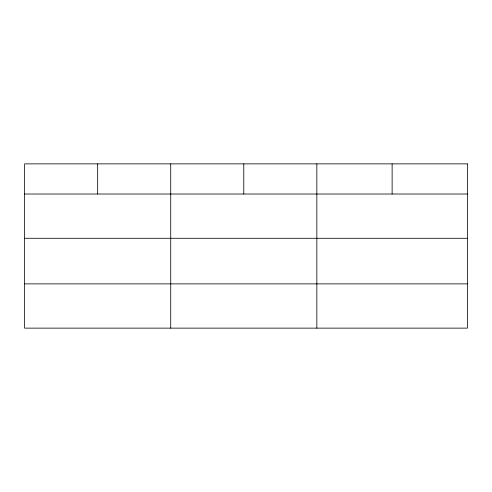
<?xml version="1.0" encoding="UTF-8"?>
<svg xmlns="http://www.w3.org/2000/svg" width="492" height="492" viewBox="0 0 492 492"><rect width="100%" height="100%" fill="white"/><g stroke="black" fill="none" stroke-linecap="round" stroke-linejoin="round"><path stroke-width="0.74" d="M24.6 194.02L467.4 194.02M24.6 238.282L467.4 238.282M24.6 283.878L467.4 283.878M392.124 163.867L392.124 194.02M316.848 163.867L316.848 328.133M243.786 163.867L243.786 194.02M170.724 163.867L170.724 328.133M97.662 163.867L97.662 194.02M467.4 163.867L24.6 163.867L24.6 328.133L467.4 328.133L467.4 163.867"/></g></svg>
